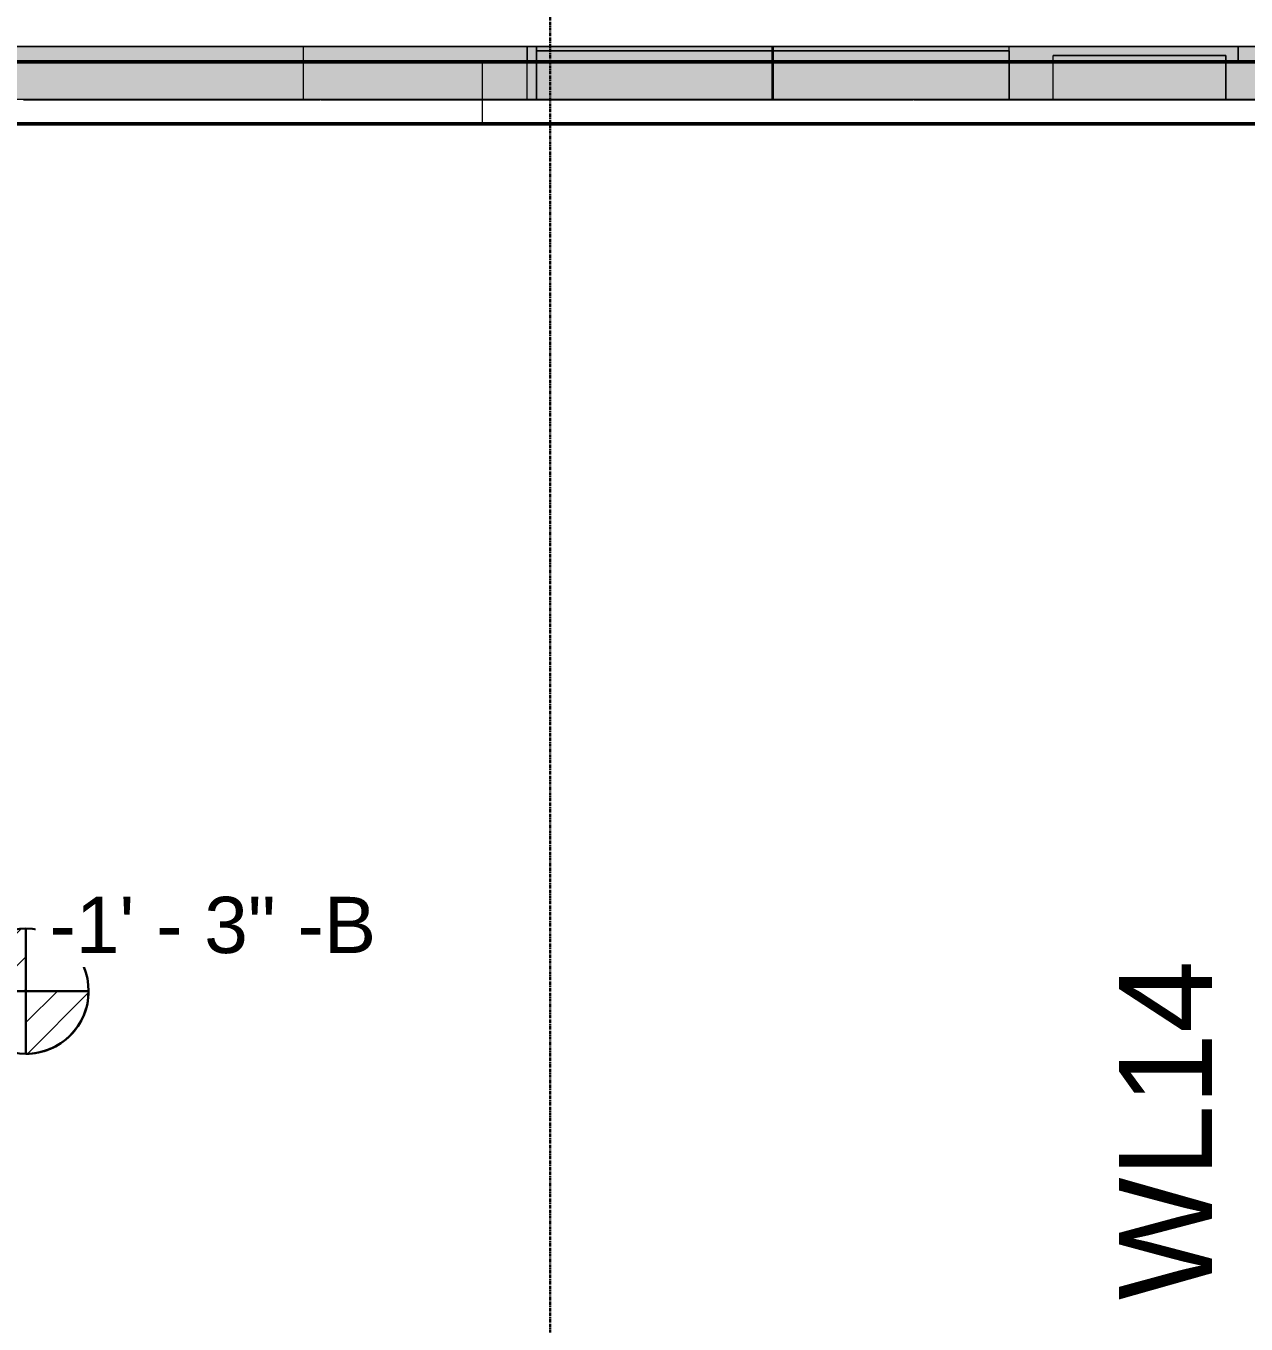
# Model space of a CAD drawing. Header units: inches. Extents: x -4126 to -1814, y 9773 to 12338.
# Drawn here: x -2911.9 to -2715.1, y 11883.6 to 12093 of the extents above; entities that cross this region are included whole.
import ezdxf

# ---------------------------------------------------------------- set-up
doc = ezdxf.new("R2010")
doc.units = ezdxf.units.IN
doc.header["$MEASUREMENT"] = 0
doc.linetypes.add('Grid Line 1_2_', pattern=[0.875, 0.5, -0.125, 0.125, -0.125])
for name, color, linetype, lineweight in [('A-WALL', 113, 'Continuous', 13), ('G-ANNO-DIMS', 111, 'Continuous', 9), ('S-FNDN', 32, 'Continuous', 13), ('S-GRID', 1, 'Continuous', 9)]:
    doc.layers.add(name, color=color, linetype=linetype, lineweight=lineweight)
doc.layers.add('loads', color=1, linetype='Continuous')
doc.styles.add('Arial', font='Arial.ttf', dxfattribs={"height": 18})
doc.styles.add('Arial_2', font='arial.ttf', dxfattribs={"height": 9.070866})
pattern_1 = [(315, (30.332, 124.347), (0.027577164, 0.027577164), [])]

# ---------------------------------------------------------------- blocks, each defined once
blk = doc.blocks.new('CTR - 1st Phase - Shell_rvt-1-FRAMING PLAN - 1ST FLOOR')
at = {"layer": 'A-WALL', "lineweight": 5, "transparency": 33554585}
h = blk.add_hatch(color=13, dxfattribs=at)
h.paths.add_polyline_path([(-2718.32, 12087.19), (-2716.32, 12087.19), (-2716.32, 12089.69), (-2753.31, 12089.69), (-2753.31, 12087.19), (-2746.2, 12087.19), (-2746.2, 12088.19), (-2718.32, 12088.19), (-2718.32, 12087.2)], flags=0)
h.paths.add_polyline_path([(-3819.32, 12087.19), (-3712.62, 12087.19), (-3712.62, 12089.69), (-3823.2, 12089.69), (-3823.2, 12087.19)], flags=0)
h.paths.add_polyline_path([(-3674.6, 12087.19), (-3673.59, 12087.19), (-3673.59, 12089.69), (-3674.6, 12089.69), (-3674.6, 12087.75)], flags=0)
h.paths.add_polyline_path([(-3637.46, 12087.19), (-3631.32, 12087.19), (-3631.32, 12089.69), (-3637.46, 12089.69), (-3637.46, 12087.27)], flags=0)
h.paths.add_polyline_path([(-2791.52, 12087.19), (-2791.34, 12087.19), (-2791.34, 12089.69), (-2791.52, 12089.69), (-2791.52, 12087.63)], flags=0)
h.paths.add_polyline_path([(-3136.32, 12087.19), (-3131.77, 12087.19), (-3131.77, 12088.19), (-3103.89, 12088.19), (-3103.89, 12087.19), (-3060.14, 12087.19), (-3060.14, 12089.69), (-3136.32, 12089.69), (-3136.32, 12089.64)], flags=0)
h.paths.add_polyline_path([(-2829.55, 12087.19), (-2829.55, 12089.69), (-2831.06, 12089.69), (-2831.06, 12087.19)], flags=0)
h.paths.add_polyline_path([(-3022.11, 12087.19), (-3020.79, 12087.19), (-3020.79, 12089.69), (-3022.11, 12089.69), (-3022.11, 12088.98)], flags=0)
h.paths.add_polyline_path([(-2984.66, 12087.19), (-2867.19, 12087.19), (-2867.19, 12089.69), (-2984.66, 12089.69), (-2984.66, 12088.76)], flags=0)
h = blk.add_hatch(color=13, dxfattribs=at)
h.paths.add_polyline_path([(-3290.54, 12087.19), (-3290.54, 12089.69), (-3367.4, 12089.69), (-3367.4, 12087.19), (-3348.8, 12087.19), (-3348.8, 12088.19), (-3320.92, 12088.19), (-3320.92, 12087.19)], flags=0)
h.paths.add_polyline_path([(-2696.32, 12087.19), (-2696.32, 12089.69), (-2716.32, 12089.69), (-2716.32, 12087.19)], flags=0)
h.paths.add_polyline_path([(-3631.32, 12087.19), (-3628.8, 12087.19), (-3628.8, 12088.19), (-3600.92, 12088.19), (-3600.92, 12087.19), (-3559.15, 12087.19), (-3559.15, 12089.69), (-3631.32, 12089.69)], flags=0)
h.paths.add_polyline_path([(-2641.24, 12087.19), (-2641.24, 12089.69), (-2656.32, 12089.69), (-2656.32, 12087.19)], flags=0)
h.paths.add_polyline_path([(-3521.12, 12087.19), (-3405.42, 12087.19), (-3405.42, 12089.69), (-3521.12, 12089.69), (-3521.12, 12089.12)], flags=0)
h.paths.add_polyline_path([(-3144.32, 12087.19), (-3144.32, 12089.69), (-3214.11, 12089.69), (-3214.11, 12087.19)], flags=0)
h.paths.add_polyline_path([(-3252.51, 12087.19), (-3252.14, 12087.19), (-3252.14, 12089.69), (-3252.51, 12089.69), (-3252.51, 12087.74)], flags=0)
for points in [[(-2831.06, 12087.19), (-2831.06, 12089.69), (-2867.19, 12089.69), (-2867.19, 12087.19), (-2838.32, 12087.19)], [(-2829.55, 12087.19), (-2791.52, 12087.19), (-2791.52, 12089.69), (-2829.55, 12089.69), (-2829.55, 12087.85)], [(-2753.31, 12087.19), (-2753.31, 12089.69), (-2791.34, 12089.69), (-2791.34, 12087.19)], [(-2864.85, 12081.19), (-2838.32, 12081.19), (-2838.32, 12087.19), (-2867.19, 12087.19), (-2867.19, 12081.19), (-2865.28, 12081.19)], [(-2838.32, 12081.19), (-2831.06, 12081.19), (-2831.06, 12087.19), (-2838.32, 12087.19), (-2838.32, 12082.45)], [(-2816.51, 12081.19), (-2791.52, 12081.19), (-2791.52, 12087.19), (-2829.55, 12087.19), (-2829.55, 12081.19), (-2816.55, 12081.19)], [(-2768.63, 12081.19), (-2753.31, 12081.19), (-2753.31, 12087.19), (-2791.34, 12087.19), (-2791.34, 12081.19), (-2768.67, 12081.19)], [(-2721.3, 12087.19), (-2718.32, 12087.2), (-2718.32, 12088.19), (-2746.2, 12088.19), (-2746.2, 12087.19)], [(-2720.79, 12081.19), (-2718.32, 12081.19), (-2718.32, 12087.19), (-2746.2, 12087.19), (-2746.2, 12081.19), (-2720.83, 12081.19)], [(-2864.43, 12081.06), (-2864.02, 12081.06), (-2864.02, 12081.19), (-2864.85, 12081.19), (-2864.85, 12081.06), (-2864.48, 12081.06)], [(-2838.32, 12081.06), (-2831.06, 12081.06), (-2831.06, 12081.19), (-2838.32, 12081.19)], [(-2816.14, 12081.06), (-2816.14, 12081.19), (-2816.97, 12081.19), (-2816.97, 12081.06), (-2816.51, 12081.06)], [(-2768.71, 12081.06), (-2768.25, 12081.06), (-2768.25, 12081.19), (-2769.09, 12081.19), (-2769.09, 12081.06)], [(-2720.37, 12081.06), (-2720.37, 12081.19), (-2721.2, 12081.19), (-2721.2, 12081.06), (-2720.75, 12081.06)]]:
    blk.add_hatch(color=13, dxfattribs=at).paths.add_polyline_path(points, flags=0)
h = blk.add_hatch(color=13, dxfattribs=at)
h.paths.add_polyline_path([(-3823.2, 12081.06), (-3822.07, 12081.06), (-3822.03, 12081.19), (-3712.62, 12081.19), (-3712.62, 12087.19), (-3823.2, 12087.19)], flags=0)
h.paths.add_polyline_path([(-3631.32, 12081.19), (-3628.8, 12081.19), (-3628.8, 12087.19), (-3637.46, 12087.19), (-3637.46, 12081.19), (-3631.39, 12081.19)], flags=0)
h.paths.add_polyline_path([(-3673.59, 12081.19), (-3673.59, 12087.19), (-3674.6, 12087.15), (-3674.6, 12081.19)], flags=0)
h.paths.add_polyline_path([(-3582.66, 12081.19), (-3559.15, 12081.19), (-3559.15, 12087.19), (-3600.92, 12087.19), (-3600.92, 12081.19), (-3582.7, 12081.19)], flags=0)
h.paths.add_polyline_path([(-3487.74, 12081.19), (-3405.42, 12081.19), (-3405.42, 12087.19), (-3521.12, 12087.19), (-3521.12, 12081.19), (-3488.14, 12081.19)], flags=0)
h.paths.add_polyline_path([(-3348.8, 12081.19), (-3348.8, 12087.19), (-3367.4, 12087.19), (-3367.4, 12081.19)], flags=0)
h.paths.add_polyline_path([(-3296.22, 12081.19), (-3290.54, 12081.19), (-3290.54, 12087.19), (-3320.92, 12087.19), (-3320.92, 12081.19), (-3296.61, 12081.19)], flags=0)
h.paths.add_polyline_path([(-3199.61, 12081.19), (-3131.77, 12081.19), (-3131.77, 12087.19), (-3214.11, 12087.19), (-3214.11, 12081.19), (-3199.65, 12081.19)], flags=0)
h.paths.add_polyline_path([(-3103.84, 12081.19), (-3060.14, 12081.19), (-3060.14, 12087.19), (-3103.89, 12087.19), (-3103.88, 12081.19)], flags=0)
h.paths.add_polyline_path([(-2960.16, 12081.19), (-2867.19, 12081.19), (-2867.19, 12087.19), (-2984.66, 12087.19), (-2984.66, 12081.19), (-2960.2, 12081.19)], flags=0)
h.paths.add_polyline_path([(-3252.51, 12081.19), (-3252.14, 12081.19), (-3252.14, 12087.19), (-3252.51, 12087.19), (-3252.51, 12084.89)], flags=0)
h.paths.add_polyline_path([(-3022.11, 12081.19), (-3020.79, 12081.19), (-3020.79, 12087.19), (-3022.11, 12087.18), (-3022.11, 12081.46)], flags=0)
h.paths.add_polyline_path([(-2656.02, 12081.19), (-2641.82, 12081.19), (-2641.82, 12081.69), (-2641.24, 12081.69), (-2641.24, 12087.19), (-2656.32, 12087.19), (-2656.32, 12081.19)], flags=0)
h = blk.add_hatch(color=13, dxfattribs=at)
h.paths.add_polyline_path([(-2831.06, 12081.19), (-2829.55, 12081.19), (-2829.55, 12087.19), (-2831.06, 12087.19), (-2831.06, 12082.49)], flags=0)
h.paths.add_polyline_path([(-2753.31, 12081.19), (-2746.2, 12081.19), (-2746.2, 12087.19), (-2753.31, 12087.19), (-2753.31, 12082.9)], flags=0)
h.paths.add_polyline_path([(-2791.52, 12081.19), (-2791.34, 12081.19), (-2791.34, 12087.19), (-2791.52, 12087.19), (-2791.52, 12082.7)], flags=0)
h.paths.add_polyline_path([(-2704.32, 12081.19), (-2696.32, 12081.19), (-2696.32, 12087.19), (-2718.32, 12087.19), (-2718.32, 12081.19), (-2713.82, 12081.19)], flags=0)
h = blk.add_hatch(color=13, dxfattribs=at)
h.paths.add_polyline_path([(-2641.82, 12081.06), (-2641.82, 12081.19), (-2656.32, 12081.19), (-2656.32, 12081.06)], flags=0)
h.paths.add_polyline_path([(-3599.25, 12081.06), (-3583.9, 12081.06), (-3583.9, 12081.19), (-3600.92, 12081.19), (-3600.92, 12081.06)], flags=0)
h.paths.add_polyline_path([(-3583.51, 12081.06), (-3583.08, 12081.06), (-3583.08, 12081.19), (-3583.51, 12081.19)], flags=0)
h.paths.add_polyline_path([(-3582.25, 12081.06), (-3581.82, 12081.06), (-3581.82, 12081.19), (-3582.25, 12081.19)], flags=0)
h.paths.add_polyline_path([(-2867.19, 12081.06), (-2867.19, 12081.19), (-2911.08, 12081.19), (-2911.08, 12081.06)], flags=0)
h.paths.add_polyline_path([(-3581.42, 12081.06), (-3559.15, 12081.06), (-3559.15, 12081.19), (-3581.42, 12081.19)], flags=0)
h.paths.add_polyline_path([(-2911.47, 12081.06), (-2911.47, 12081.19), (-2911.9, 12081.19), (-2911.9, 12081.06)], flags=0)
h.paths.add_polyline_path([(-2939.77, 12081.06), (-2913.56, 12081.06), (-2913.56, 12081.19), (-2958.96, 12081.19), (-2958.96, 12081.06)], flags=0)
h.paths.add_polyline_path([(-3628.8, 12081.06), (-3628.8, 12081.19), (-3629.3, 12081.15), (-3629.3, 12081.06)], flags=0)
h.paths.add_polyline_path([(-3521.12, 12081.06), (-3488.14, 12081.06), (-3488.14, 12081.19), (-3521.12, 12081.19)], flags=0)
h.paths.add_polyline_path([(-2912.73, 12081.06), (-2912.73, 12081.19), (-2913.16, 12081.19), (-2913.16, 12081.06)], flags=0)
h.paths.add_polyline_path([(-3487.74, 12081.06), (-3487.32, 12081.06), (-3487.32, 12081.19), (-3487.74, 12081.19)], flags=0)
h.paths.add_polyline_path([(-3629.7, 12081.06), (-3629.7, 12081.19), (-3630.13, 12081.19), (-3630.13, 12081.06)], flags=0)
h.paths.add_polyline_path([(-2959.35, 12081.06), (-2959.35, 12081.19), (-2959.78, 12081.19), (-2959.78, 12081.06)], flags=0)
h.paths.add_polyline_path([(-2961.04, 12081.06), (-2960.61, 12081.06), (-2960.61, 12081.19), (-2961.04, 12081.19)], flags=0)
h.paths.add_polyline_path([(-3486.48, 12081.06), (-3486.05, 12081.06), (-3486.05, 12081.19), (-3486.48, 12081.19)], flags=0)
h.paths.add_polyline_path([(-2961.44, 12081.06), (-2961.44, 12081.19), (-2984.66, 12081.19), (-2984.66, 12081.06)], flags=0)
h.paths.add_polyline_path([(-3485.66, 12081.06), (-3440.26, 12081.06), (-3440.26, 12081.19), (-3485.66, 12081.19)], flags=0)
h.paths.add_polyline_path([(-3439.86, 12081.06), (-3439.43, 12081.06), (-3439.43, 12081.19), (-3439.86, 12081.19)], flags=0)
h.paths.add_polyline_path([(-3096.25, 12081.06), (-3060.14, 12081.06), (-3060.14, 12081.19), (-3102.6, 12081.19), (-3102.6, 12081.06)], flags=0)
h.paths.add_polyline_path([(-3103, 12081.06), (-3103, 12081.19), (-3103.43, 12081.19), (-3103.43, 12081.06)], flags=0)
h.paths.add_polyline_path([(-3630.96, 12081.06), (-3630.96, 12081.19), (-3631.39, 12081.19), (-3631.39, 12081.06)], flags=0)
h.paths.add_polyline_path([(-3438.6, 12081.06), (-3438.17, 12081.06), (-3438.17, 12081.19), (-3438.6, 12081.19)], flags=0)
h.paths.add_polyline_path([(-3020.79, 12081.06), (-3020.79, 12081.19), (-3022.11, 12081.19), (-3022.11, 12081.06)], flags=0)
h.paths.add_polyline_path([(-3437.78, 12081.06), (-3405.42, 12081.06), (-3405.42, 12081.19), (-3437.78, 12081.19)], flags=0)
h.paths.add_polyline_path([(-3631.78, 12081.06), (-3631.78, 12081.19), (-3637.46, 12081.19), (-3637.46, 12081.06), (-3633.01, 12081.06)], flags=0)
h.paths.add_polyline_path([(-3152.14, 12081.06), (-3152.14, 12081.19), (-3152.57, 12081.19), (-3152.57, 12081.06)], flags=0)
h.paths.add_polyline_path([(-3152.97, 12081.06), (-3152.97, 12081.19), (-3198.37, 12081.19), (-3198.37, 12081.06)], flags=0)
h.paths.add_polyline_path([(-3367.4, 12081.06), (-3348.8, 12081.06), (-3348.8, 12081.19), (-3367.4, 12081.19)], flags=0)
h.paths.add_polyline_path([(-3320.92, 12081.06), (-3296.61, 12081.06), (-3296.61, 12081.19), (-3320.92, 12081.19)], flags=0)
h.paths.add_polyline_path([(-3198.76, 12081.06), (-3198.76, 12081.19), (-3199.19, 12081.19), (-3199.19, 12081.06)], flags=0)
h.paths.add_polyline_path([(-3296.22, 12081.06), (-3295.79, 12081.06), (-3295.79, 12081.19), (-3296.22, 12081.19)], flags=0)
h.paths.add_polyline_path([(-3131.77, 12081.06), (-3131.77, 12081.19), (-3150.49, 12081.19), (-3150.49, 12081.06)], flags=0)
h.paths.add_polyline_path([(-3150.88, 12081.06), (-3150.88, 12081.19), (-3151.31, 12081.19), (-3151.31, 12081.06)], flags=0)
h.paths.add_polyline_path([(-3294.95, 12081.06), (-3294.52, 12081.06), (-3294.52, 12081.19), (-3294.95, 12081.19)], flags=0)
h.paths.add_polyline_path([(-3200.02, 12081.06), (-3200.02, 12081.19), (-3200.45, 12081.19), (-3200.45, 12081.06)], flags=0)
h.paths.add_polyline_path([(-3294.13, 12081.06), (-3290.54, 12081.06), (-3290.54, 12081.19), (-3294.13, 12081.19)], flags=0)
h.paths.add_polyline_path([(-3200.85, 12081.06), (-3200.85, 12081.19), (-3214.11, 12081.19), (-3214.11, 12081.06)], flags=0)
h.paths.add_polyline_path([(-3252.51, 12081.06), (-3252.14, 12081.06), (-3252.14, 12081.19), (-3252.51, 12081.19)], flags=0)
h.paths.add_polyline_path([(-3819.32, 12081.06), (-3775.43, 12081.06), (-3775.43, 12081.19), (-3820.83, 12081.16), (-3820.83, 12081.06)], flags=0)
h.paths.add_polyline_path([(-3747.32, 12081.06), (-3727.55, 12081.06), (-3727.55, 12081.19), (-3772.95, 12081.19), (-3772.95, 12081.06)], flags=0)
h.paths.add_polyline_path([(-3821.66, 12081.06), (-3821.23, 12081.06), (-3821.23, 12081.19), (-3821.66, 12081.19), (-3821.66, 12081.13)], flags=0)
h.paths.add_polyline_path([(-3712.62, 12081.06), (-3712.62, 12081.19), (-3725.07, 12081.19), (-3725.07, 12081.06)], flags=0)
h.paths.add_polyline_path([(-3674.6, 12081.06), (-3673.59, 12081.06), (-3673.59, 12081.19), (-3674.6, 12081.19)], flags=0)
h.paths.add_polyline_path([(-3725.46, 12081.06), (-3725.46, 12081.19), (-3725.89, 12081.19), (-3725.89, 12081.06)], flags=0)
h.paths.add_polyline_path([(-3726.74, 12081.06), (-3726.72, 12081.06), (-3726.72, 12081.19), (-3727.15, 12081.19), (-3727.15, 12081.06)], flags=0)
h.paths.add_polyline_path([(-3773.76, 12081.06), (-3773.34, 12081.06), (-3773.34, 12081.19), (-3773.77, 12081.19), (-3773.77, 12081.06)], flags=0)
h.paths.add_polyline_path([(-3774.61, 12081.06), (-3774.61, 12081.19), (-3775.04, 12081.19), (-3775.04, 12081.06)], flags=0)
h = blk.add_hatch(color=13, dxfattribs=at)
h.paths.add_polyline_path([(-3486.05, 12081.06), (-3485.66, 12081.06), (-3485.66, 12081.19), (-3486.05, 12081.19)], flags=0)
h.paths.add_polyline_path([(-2911.08, 12081.06), (-2911.08, 12081.19), (-2911.47, 12081.19), (-2911.47, 12081.06)], flags=0)
h.paths.add_polyline_path([(-3583.9, 12081.06), (-3583.51, 12081.06), (-3583.51, 12081.19), (-3583.9, 12081.19)], flags=0)
h.paths.add_polyline_path([(-3581.82, 12081.06), (-3581.42, 12081.06), (-3581.42, 12081.19), (-3581.82, 12081.19)], flags=0)
h.paths.add_polyline_path([(-2913.16, 12081.06), (-2913.16, 12081.19), (-2913.56, 12081.19), (-2913.56, 12081.06)], flags=0)
h.paths.add_polyline_path([(-3629.3, 12081.06), (-3629.3, 12081.19), (-3629.7, 12081.19), (-3629.7, 12081.06)], flags=0)
h.paths.add_polyline_path([(-2958.96, 12081.06), (-2958.96, 12081.19), (-2959.35, 12081.19), (-2959.35, 12081.06)], flags=0)
h.paths.add_polyline_path([(-2961.04, 12081.06), (-2961.04, 12081.19), (-2961.44, 12081.19), (-2961.44, 12081.06)], flags=0)
h.paths.add_polyline_path([(-3488.14, 12081.06), (-3487.74, 12081.06), (-3487.74, 12081.19), (-3488.14, 12081.19)], flags=0)
h.paths.add_polyline_path([(-3440.26, 12081.06), (-3439.86, 12081.06), (-3439.86, 12081.19), (-3440.26, 12081.19)], flags=0)
h.paths.add_polyline_path([(-3102.6, 12081.06), (-3102.6, 12081.19), (-3103, 12081.19), (-3103, 12081.06)], flags=0)
h.paths.add_polyline_path([(-3631.39, 12081.06), (-3631.39, 12081.19), (-3631.78, 12081.19), (-3631.78, 12081.06)], flags=0)
h.paths.add_polyline_path([(-3198.37, 12081.06), (-3198.37, 12081.19), (-3198.76, 12081.19), (-3198.76, 12081.06)], flags=0)
h.paths.add_polyline_path([(-3152.57, 12081.06), (-3152.57, 12081.19), (-3152.97, 12081.19), (-3152.97, 12081.06)], flags=0)
h.paths.add_polyline_path([(-3438.17, 12081.06), (-3437.78, 12081.06), (-3437.78, 12081.19), (-3438.17, 12081.19)], flags=0)
h.paths.add_polyline_path([(-3296.61, 12081.06), (-3296.22, 12081.06), (-3296.22, 12081.19), (-3296.61, 12081.19)], flags=0)
h.paths.add_polyline_path([(-3150.49, 12081.06), (-3150.49, 12081.19), (-3150.88, 12081.19), (-3150.88, 12081.06)], flags=0)
h.paths.add_polyline_path([(-3200.45, 12081.06), (-3200.45, 12081.19), (-3200.85, 12081.19), (-3200.85, 12081.06)], flags=0)
h.paths.add_polyline_path([(-3294.52, 12081.06), (-3294.13, 12081.06), (-3294.13, 12081.19), (-3294.52, 12081.19)], flags=0)
h.paths.add_polyline_path([(-3821.23, 12081.06), (-3820.83, 12081.06), (-3820.83, 12081.19), (-3821.23, 12081.19), (-3821.23, 12081.15)], flags=0)
h.paths.add_polyline_path([(-3725.07, 12081.06), (-3725.07, 12081.19), (-3725.46, 12081.19), (-3725.46, 12081.06)], flags=0)
h.paths.add_polyline_path([(-3775.04, 12081.06), (-3775.04, 12081.19), (-3775.43, 12081.19), (-3775.43, 12081.06)], flags=0)
h.paths.add_polyline_path([(-3727.55, 12081.06), (-3727.15, 12081.06), (-3727.15, 12081.19), (-3727.55, 12081.19)], flags=0)
h.paths.add_polyline_path([(-3773.34, 12081.06), (-3772.95, 12081.06), (-3772.95, 12081.19), (-3773.34, 12081.19)], flags=0)
h = blk.add_hatch(color=13, dxfattribs=at)
h.paths.add_polyline_path([(-2864.02, 12081.06), (-2863.59, 12081.06), (-2863.59, 12081.19), (-2864.02, 12081.19)], flags=0)
h.paths.add_polyline_path([(-2838.32, 12081.06), (-2838.32, 12081.19), (-2863.19, 12081.19), (-2863.19, 12081.06), (-2856.37, 12081.06)], flags=0)
h.paths.add_polyline_path([(-2865.67, 12081.06), (-2865.67, 12081.19), (-2867.19, 12081.19), (-2867.19, 12081.06)], flags=0)
h.paths.add_polyline_path([(-2865.28, 12081.06), (-2864.85, 12081.06), (-2864.85, 12081.19), (-2865.28, 12081.19)], flags=0)
h = blk.add_hatch(color=13, dxfattribs=at)
h.paths.add_polyline_path([(-2863.19, 12081.06), (-2863.19, 12081.19), (-2863.59, 12081.19), (-2863.59, 12081.06)], flags=0)
h.paths.add_polyline_path([(-2865.67, 12081.06), (-2865.28, 12081.06), (-2865.28, 12081.19), (-2865.67, 12081.19)], flags=0)
h = blk.add_hatch(color=13, dxfattribs=at)
h.paths.add_polyline_path([(-2704.32, 12081.06), (-2696.32, 12081.06), (-2696.32, 12081.19), (-2704.32, 12081.19)], flags=0)
h.paths.add_polyline_path([(-2831.06, 12081.06), (-2829.55, 12081.06), (-2829.55, 12081.19), (-2831.06, 12081.19)], flags=0)
h.paths.add_polyline_path([(-2713.82, 12081.06), (-2713.82, 12081.19), (-2718.32, 12081.19), (-2718.32, 12081.06)], flags=0)
h.paths.add_polyline_path([(-2753.31, 12081.06), (-2746.2, 12081.06), (-2746.2, 12081.19), (-2753.31, 12081.19)], flags=0)
h.paths.add_polyline_path([(-2791.52, 12081.06), (-2791.34, 12081.06), (-2791.34, 12081.19), (-2791.52, 12081.19)], flags=0)
h = blk.add_hatch(color=13, dxfattribs=at)
h.paths.add_polyline_path([(-2815.31, 12081.06), (-2791.52, 12081.06), (-2791.52, 12081.19), (-2815.31, 12081.19)], flags=0)
h.paths.add_polyline_path([(-2829.55, 12081.06), (-2817.79, 12081.06), (-2817.79, 12081.19), (-2829.55, 12081.19), (-2829.55, 12081.13)], flags=0)
h.paths.add_polyline_path([(-2815.71, 12081.06), (-2815.71, 12081.19), (-2816.14, 12081.19), (-2816.14, 12081.06)], flags=0)
h.paths.add_polyline_path([(-2816.97, 12081.06), (-2816.97, 12081.19), (-2817.4, 12081.19), (-2817.4, 12081.06)], flags=0)
h = blk.add_hatch(color=13, dxfattribs=at)
h.paths.add_polyline_path([(-2815.71, 12081.06), (-2815.31, 12081.06), (-2815.31, 12081.19), (-2815.71, 12081.19)], flags=0)
h.paths.add_polyline_path([(-2817.79, 12081.06), (-2817.4, 12081.06), (-2817.4, 12081.19), (-2817.79, 12081.19)], flags=0)
h = blk.add_hatch(color=13, dxfattribs=at)
h.paths.add_polyline_path([(-2768.25, 12081.06), (-2767.82, 12081.06), (-2767.82, 12081.19), (-2768.25, 12081.19)], flags=0)
h.paths.add_polyline_path([(-2767.43, 12081.06), (-2753.31, 12081.06), (-2753.31, 12081.19), (-2767.43, 12081.19)], flags=0)
h.paths.add_polyline_path([(-2769.09, 12081.06), (-2769.09, 12081.19), (-2769.52, 12081.19), (-2769.52, 12081.06)], flags=0)
h.paths.add_polyline_path([(-2769.91, 12081.06), (-2769.91, 12081.19), (-2791.34, 12081.19), (-2791.34, 12081.06)], flags=0)
h = blk.add_hatch(color=13, dxfattribs=at)
h.paths.add_polyline_path([(-2769.52, 12081.06), (-2769.52, 12081.19), (-2769.91, 12081.19), (-2769.91, 12081.06)], flags=0)
h.paths.add_polyline_path([(-2767.43, 12081.06), (-2767.43, 12081.19), (-2767.82, 12081.19), (-2767.82, 12081.06)], flags=0)
h = blk.add_hatch(color=13, dxfattribs=at)
h.paths.add_polyline_path([(-2721.3, 12081.06), (-2721.2, 12081.06), (-2721.2, 12081.19), (-2721.63, 12081.19), (-2721.63, 12081.06)], flags=0)
h.paths.add_polyline_path([(-2722.03, 12081.06), (-2722.03, 12081.19), (-2746.2, 12081.19), (-2746.2, 12081.06)], flags=0)
h.paths.add_polyline_path([(-2718.32, 12081.06), (-2718.32, 12081.19), (-2719.55, 12081.19), (-2719.55, 12081.06)], flags=0)
h.paths.add_polyline_path([(-2719.94, 12081.06), (-2719.94, 12081.19), (-2720.37, 12081.19), (-2720.37, 12081.06)], flags=0)
h = blk.add_hatch(color=13, dxfattribs=at)
h.paths.add_polyline_path([(-2721.63, 12081.06), (-2721.63, 12081.19), (-2722.03, 12081.19), (-2722.03, 12081.06)], flags=0)
h.paths.add_polyline_path([(-2719.55, 12081.06), (-2719.55, 12081.19), (-2719.94, 12081.19), (-2719.94, 12081.06)], flags=0)
at = {"layer": 'A-WALL', "color": 253}
for p, q in [((-2716.32, 12089.69), (-3136.32, 12089.69)), ((-2641.24, 12089.69), (-2716.32, 12089.69)), ((-2716.32, 12087.19), (-2716.32, 12089.69)), ((-2911.08, 12081.06), (-2911.47, 12081.06)), ((-2865.28, 12081.06), (-2865.67, 12081.06)), ((-2864.48, 12081.06), (-2864.85, 12081.06)), ((-2864.02, 12081.06), (-2864.39, 12081.06)), ((-2863.19, 12081.06), (-2863.59, 12081.06)), ((-2817.79, 12081.06), (-2817.4, 12081.06)), ((-2817.4, 12081.06), (-2817.79, 12081.06)), ((-2816.97, 12081.06), (-2816.59, 12081.06)), ((-2816.59, 12081.06), (-2816.97, 12081.06)), ((-2816.51, 12081.06), (-2816.14, 12081.06)), ((-2816.14, 12081.06), (-2816.51, 12081.06)), ((-2815.71, 12081.06), (-2815.31, 12081.06)), ((-2815.31, 12081.06), (-2815.71, 12081.06)), ((-2769.91, 12081.06), (-2769.52, 12081.06)), ((-2769.52, 12081.06), (-2769.91, 12081.06)), ((-2769.09, 12081.06), (-2768.71, 12081.06)), ((-2768.71, 12081.06), (-2769.09, 12081.06)), ((-2768.63, 12081.06), (-2768.25, 12081.06)), ((-2768.25, 12081.06), (-2768.63, 12081.06)), ((-2767.82, 12081.06), (-2767.43, 12081.06)), ((-2767.43, 12081.06), (-2767.82, 12081.06)), ((-2722.03, 12081.06), (-2721.63, 12081.06)), ((-2721.63, 12081.06), (-2722.03, 12081.06)), ((-2721.2, 12081.06), (-2720.83, 12081.06)), ((-2720.83, 12081.06), (-2721.2, 12081.06)), ((-2720.75, 12081.06), (-2720.37, 12081.06)), ((-2720.37, 12081.06), (-2720.75, 12081.06)), ((-2719.94, 12081.06), (-2719.55, 12081.06)), ((-2719.55, 12081.06), (-2719.94, 12081.06))]:
    blk.add_line(p, q, dxfattribs=at)
at = {"layer": 'A-WALL', "color": 33}
for p, q in [((-2984.66, 12089.69), (-2867.19, 12089.69)), ((-2831.06, 12089.69), (-2867.19, 12089.69)), ((-2867.19, 12089.69), (-2831.06, 12089.69)), ((-2867.19, 12089.69), (-2867.19, 12087.19)), ((-2867.19, 12089.69), (-2867.19, 12087.19)), ((-2831.06, 12089.69), (-2829.55, 12089.69)), ((-2831.06, 12087.19), (-2831.06, 12089.69)), ((-2831.06, 12089.69), (-2831.06, 12087.19)), ((-2791.52, 12089.69), (-2829.55, 12089.69)), ((-2829.55, 12089.69), (-2791.52, 12089.69)), ((-2829.55, 12089.69), (-2829.55, 12087.19)), ((-2829.55, 12088.94), (-2829.55, 12089.69)), ((-2791.52, 12089.69), (-2791.34, 12089.69)), ((-2791.52, 12088.94), (-2791.52, 12089.69)), ((-2791.52, 12087.19), (-2791.52, 12089.69)), ((-2753.31, 12089.69), (-2791.34, 12089.69)), ((-2791.34, 12089.69), (-2753.31, 12089.69)), ((-2791.34, 12089.69), (-2791.34, 12087.19)), ((-2791.34, 12088.94), (-2791.34, 12089.69)), ((-2753.31, 12089.69), (-2712.32, 12089.69)), ((-2753.31, 12088.94), (-2753.31, 12089.69)), ((-2753.31, 12087.19), (-2753.31, 12089.69)), ((-2716.32, 12089.69), (-2716.32, 12087.19)), ((-2867.19, 12087.19), (-2867.19, 12081.19)), ((-2831.06, 12081.19), (-2831.06, 12087.19)), ((-2829.55, 12088.94), (-2791.52, 12088.94)), ((-2791.52, 12088.94), (-2829.55, 12088.94)), ((-2829.55, 12087.19), (-2829.55, 12088.94)), ((-2829.55, 12087.19), (-2829.55, 12081.19)), ((-2829.55, 12081.19), (-2829.55, 12087.19)), ((-2791.52, 12088.94), (-2791.52, 12087.19)), ((-2791.52, 12087.19), (-2791.52, 12081.19)), ((-2791.52, 12081.19), (-2791.52, 12087.19)), ((-2791.34, 12088.94), (-2753.31, 12088.94)), ((-2753.31, 12088.94), (-2791.34, 12088.94)), ((-2791.34, 12087.19), (-2791.34, 12088.94)), ((-2791.34, 12087.19), (-2791.34, 12081.19)), ((-2791.34, 12081.19), (-2791.34, 12087.19)), ((-2753.31, 12088.94), (-2753.31, 12087.19)), ((-2753.31, 12087.19), (-2753.31, 12081.19)), ((-2753.31, 12081.19), (-2753.31, 12087.19)), ((-2718.32, 12088.19), (-2746.2, 12088.19)), ((-2746.2, 12088.19), (-2718.32, 12088.19)), ((-2746.2, 12087.19), (-2746.2, 12088.19)), ((-2746.2, 12087.19), (-2746.2, 12088.19)), ((-2746.2, 12081.19), (-2746.2, 12087.19)), ((-2746.2, 12081.19), (-2746.2, 12087.19)), ((-2718.32, 12088.19), (-2718.32, 12087.2)), ((-2718.32, 12087.2), (-2718.32, 12088.19)), ((-2718.32, 12087.19), (-2718.32, 12081.19)), ((-2718.32, 12081.19), (-2718.32, 12087.19)), ((-2911.47, 12081.06), (-2911.9, 12081.06)), ((-2865.67, 12081.06), (-2911.08, 12081.06)), ((-2867.19, 12081.19), (-2867.19, 12081.06)), ((-2864.85, 12081.06), (-2865.28, 12081.06)), ((-2863.59, 12081.06), (-2864.02, 12081.06)), ((-2838.32, 12081.06), (-2863.19, 12081.06)), ((-2829.55, 12081.06), (-2838.32, 12081.06)), ((-2831.06, 12081.06), (-2831.06, 12081.19)), ((-2829.55, 12081.19), (-2829.55, 12081.06)), ((-2829.55, 12081.06), (-2829.55, 12081.19)), ((-2829.55, 12081.06), (-2817.79, 12081.06)), ((-2817.79, 12081.06), (-2829.55, 12081.06)), ((-2817.4, 12081.06), (-2817.79, 12081.06)), ((-2817.4, 12081.06), (-2816.97, 12081.06)), ((-2816.97, 12081.06), (-2817.4, 12081.06)), ((-2816.59, 12081.06), (-2816.97, 12081.06)), ((-2816.14, 12081.06), (-2816.51, 12081.06)), ((-2816.14, 12081.06), (-2815.71, 12081.06)), ((-2815.71, 12081.06), (-2816.14, 12081.06)), ((-2815.31, 12081.06), (-2815.71, 12081.06)), ((-2815.31, 12081.06), (-2791.52, 12081.06)), ((-2791.52, 12081.06), (-2815.31, 12081.06)), ((-2791.52, 12081.19), (-2791.52, 12081.06)), ((-2791.52, 12081.06), (-2791.52, 12081.19)), ((-2791.34, 12081.06), (-2791.52, 12081.06)), ((-2791.34, 12081.19), (-2791.34, 12081.06)), ((-2791.34, 12081.06), (-2791.34, 12081.19)), ((-2791.34, 12081.06), (-2769.91, 12081.06)), ((-2769.91, 12081.06), (-2791.34, 12081.06)), ((-2769.52, 12081.06), (-2769.91, 12081.06)), ((-2769.52, 12081.06), (-2769.09, 12081.06)), ((-2769.09, 12081.06), (-2769.52, 12081.06)), ((-2768.71, 12081.06), (-2769.09, 12081.06)), ((-2768.25, 12081.06), (-2768.63, 12081.06)), ((-2768.25, 12081.06), (-2767.82, 12081.06)), ((-2767.82, 12081.06), (-2768.25, 12081.06)), ((-2767.43, 12081.06), (-2767.82, 12081.06)), ((-2767.43, 12081.06), (-2753.31, 12081.06)), ((-2753.31, 12081.06), (-2767.43, 12081.06)), ((-2753.31, 12081.19), (-2753.31, 12081.06)), ((-2753.31, 12081.06), (-2753.31, 12081.19)), ((-2746.2, 12081.06), (-2753.31, 12081.06)), ((-2746.2, 12081.06), (-2746.2, 12081.19)), ((-2746.2, 12081.06), (-2746.2, 12081.19)), ((-2746.2, 12081.06), (-2722.03, 12081.06)), ((-2722.03, 12081.06), (-2746.2, 12081.06)), ((-2721.63, 12081.06), (-2722.03, 12081.06)), ((-2721.63, 12081.06), (-2721.2, 12081.06)), ((-2721.2, 12081.06), (-2721.63, 12081.06)), ((-2720.83, 12081.06), (-2721.2, 12081.06)), ((-2720.37, 12081.06), (-2720.75, 12081.06)), ((-2720.37, 12081.06), (-2719.94, 12081.06)), ((-2719.94, 12081.06), (-2720.37, 12081.06)), ((-2719.55, 12081.06), (-2719.94, 12081.06)), ((-2719.55, 12081.06), (-2718.32, 12081.06)), ((-2718.32, 12081.06), (-2719.55, 12081.06)), ((-2718.32, 12081.19), (-2718.32, 12081.06)), ((-2718.32, 12081.06), (-2718.32, 12081.19)), ((-2713.82, 12081.06), (-2718.32, 12081.06))]:
    blk.add_line(p, q, dxfattribs=at)
at = {"layer": 'A-WALL', "color": 23}
for p, q in [((-2867.19, 12089.69), (-2831.06, 12089.69)), ((-2829.55, 12089.69), (-2791.52, 12089.69)), ((-2791.34, 12089.69), (-2753.31, 12089.69)), ((-2817.79, 12081.06), (-2829.55, 12081.06)), ((-2816.97, 12081.06), (-2817.4, 12081.06)), ((-2815.71, 12081.06), (-2816.14, 12081.06)), ((-2791.52, 12081.06), (-2815.31, 12081.06)), ((-2769.91, 12081.06), (-2791.34, 12081.06)), ((-2769.09, 12081.06), (-2769.52, 12081.06)), ((-2767.82, 12081.06), (-2768.25, 12081.06)), ((-2753.31, 12081.06), (-2767.43, 12081.06)), ((-2722.03, 12081.06), (-2746.2, 12081.06)), ((-2721.2, 12081.06), (-2721.63, 12081.06)), ((-2719.94, 12081.06), (-2720.37, 12081.06)), ((-2718.32, 12081.06), (-2719.55, 12081.06))]:
    blk.add_line(p, q, dxfattribs=at)
at = {"layer": 'A-WALL', "color": 9}
for p, q in [((-2838.32, 12087.19), (-3136.32, 12087.19)), ((-2984.66, 12087.19), (-2867.19, 12087.19)), ((-2838.32, 12087.19), (-2867.19, 12087.19)), ((-2867.19, 12087.19), (-2867.19, 12081.19)), ((-2716.32, 12087.19), (-2838.32, 12087.19)), ((-2831.06, 12087.19), (-2838.32, 12087.19)), ((-2831.06, 12087.19), (-2696.32, 12087.19)), ((-2831.06, 12081.19), (-2831.06, 12087.19)), ((-2694.32, 12087.19), (-2716.32, 12087.19)), ((-2912.27, 12081.06), (-2911.47, 12081.06)), ((-2911.47, 12081.06), (-2911.08, 12081.06)), ((-2911.08, 12081.06), (-2867.19, 12081.06)), ((-2867.19, 12081.19), (-2867.19, 12081.06)), ((-2867.19, 12081.06), (-2865.67, 12081.06)), ((-2865.67, 12081.06), (-2865.28, 12081.06)), ((-2865.28, 12081.06), (-2864.48, 12081.06)), ((-2864.39, 12081.06), (-2863.59, 12081.06)), ((-2863.59, 12081.06), (-2863.19, 12081.06)), ((-2863.19, 12081.06), (-2838.32, 12081.06)), ((-2838.32, 12081.06), (-2831.06, 12081.06)), ((-2831.06, 12081.06), (-2831.06, 12081.19)), ((-2831.06, 12081.06), (-2817.79, 12081.06)), ((-2817.79, 12081.06), (-2817.4, 12081.06)), ((-2817.4, 12081.06), (-2816.97, 12081.06)), ((-2816.97, 12081.06), (-2816.59, 12081.06)), ((-2816.51, 12081.06), (-2816.14, 12081.06)), ((-2816.14, 12081.06), (-2815.71, 12081.06)), ((-2815.71, 12081.06), (-2815.31, 12081.06)), ((-2815.31, 12081.06), (-2769.91, 12081.06)), ((-2769.91, 12081.06), (-2769.52, 12081.06)), ((-2769.52, 12081.06), (-2769.09, 12081.06)), ((-2769.09, 12081.06), (-2768.71, 12081.06)), ((-2768.63, 12081.06), (-2768.25, 12081.06)), ((-2768.25, 12081.06), (-2767.82, 12081.06)), ((-2767.82, 12081.06), (-2767.43, 12081.06)), ((-2767.43, 12081.06), (-2722.03, 12081.06)), ((-2722.03, 12081.06), (-2721.63, 12081.06)), ((-2721.63, 12081.06), (-2721.2, 12081.06)), ((-2721.2, 12081.06), (-2720.83, 12081.06)), ((-2720.75, 12081.06), (-2720.37, 12081.06)), ((-2720.37, 12081.06), (-2719.94, 12081.06)), ((-2719.94, 12081.06), (-2719.55, 12081.06)), ((-2719.55, 12081.06), (-2696.32, 12081.06))]:
    blk.add_line(p, q, dxfattribs=at)
blk = doc.blocks.new('Spot Elevations - Símbolo de cota horizontal-V275-FRAMING PLAN - 1ST FLOOR')
at = {"layer": 'G-ANNO-DIMS'}
h = blk.add_hatch(dxfattribs=at)
h.set_pattern_fill('FP_80', color=256, style=0, pattern_type=2)
h.set_pattern_definition(pattern_1)
edge = h.paths.add_edge_path(flags=0)
edge.add_arc((0, 0), 0.1053, 0, 90, ccw=False)
edge.add_line((0.1053, 0), (0, 0))
edge.add_line((0, 0), (0, 0.1053))
h = blk.add_hatch(dxfattribs=at)
h.set_pattern_fill('FP_80', color=256, style=0, pattern_type=2)
h.set_pattern_definition(pattern_1)
edge = h.paths.add_edge_path(flags=0)
edge.add_arc((0, 0), 0.1053, 0, 90, ccw=False)
edge.add_line((0.1053, 0), (0, 0))
edge.add_line((0, 0), (0, 0.1053))
h = blk.add_hatch(dxfattribs=at)
h.set_pattern_fill('FP_80', color=256, style=0, pattern_type=2)
h.set_pattern_definition(pattern_1)
edge = h.paths.add_edge_path(flags=0)
edge.add_arc((0, 0), 0.1053, 180, 270, ccw=False)
edge.add_line((-0.1053, 0), (0, 0))
edge.add_line((0, 0), (0, -0.1053))
h = blk.add_hatch(dxfattribs=at)
h.set_pattern_fill('FP_80', color=256, style=0, pattern_type=2)
h.set_pattern_definition(pattern_1)
edge = h.paths.add_edge_path(flags=0)
edge.add_arc((0, 0), 0.1053, 180, 270, ccw=False)
edge.add_line((-0.1053, 0), (0, 0))
edge.add_line((0, 0), (0, -0.1053))
at = {"layer": 'G-ANNO-DIMS', "lineweight": 30}
for p, q in [((0, 0.1053), (0, 0)), ((0, 0), (-0.1053, 0)), ((0, 0), (0.1053, 0)), ((0, -0.1053), (0, 0))]:
    blk.add_line(p, q, dxfattribs=at)
blk.add_circle((0, 0), 0.1053, dxfattribs=at)
for start, end in [(360, 90), (180, 270)]:
    blk.add_arc((0, 0), 0.1053, start, end, dxfattribs=at)

msp = doc.modelspace()

# ---------------------------------------------------------------- linework, layer by layer
at = {"layer": 'S-FNDN', "lineweight": 50}
for p, q in [((-3829.324, 12087.189), (-1943.324, 12087.189)), ((-1953.324, 12077.189), (-3819.324, 12077.189))]:
    msp.add_line(p, q, dxfattribs=at)
at = {"layer": 'S-FNDN'}
for p, q in [((-2838.324, 12087.189), (-2838.324, 12077.189)), ((-3823.324, 12081.189), (-2186.324, 12081.189))]:
    msp.add_line(p, q, dxfattribs=at)
at = {"layer": 'S-GRID', "linetype": 'Grid Line 1_2_', "lineweight": 30}
msp.add_line((-2827.324, 9772.61), (-2827.324, 12288.555), dxfattribs=at)

# ---------------------------------------------------------------- block references
at = {"lineweight": 5}
msp.add_blockref('CTR - 1st Phase - Shell_rvt-1-FRAMING PLAN - 1ST FLOOR', (0, 0), dxfattribs=at)
at = {"layer": 'G-ANNO-DIMS', "lineweight": 30, "extrusion": (0, 0, -1), "xscale": 95.99999999999994, "yscale": 95.99999999999994, "zscale": 95.99999999999994, "rotation": 180}
msp.add_blockref('Spot Elevations - Símbolo de cota horizontal-V275-FRAMING PLAN - 1ST FLOOR', (2911.899, 11937.311), dxfattribs=at)

# ---------------------------------------------------------------- texts
at = {"layer": 'loads', "insert": (-2735.547, 11887.479), "char_height": 15, "width": 29.92125, "attachment_point": 1, "rotation": 90, "style": 'Arial'}
msp.add_mtext('WL14', dxfattribs=at)

# ---------------------------------------------------------------- next in the draw order: texts
at = {"layer": 'G-ANNO-DIMS', "insert": (-2908.089, 11952.514), "char_height": 9.07087, "width": 62.85656, "attachment_point": 1, "line_spacing_factor": 0.941778, "style": 'Arial_2', "bg_fill": 3, "box_fill_scale": 1.25, "bg_fill_color": 256, "bg_fill_true_color": 13158600, "bg_fill_transparency": 0}
msp.add_mtext('-1\' - 3" -B', dxfattribs=at)

doc.saveas('drawing.dxf')
